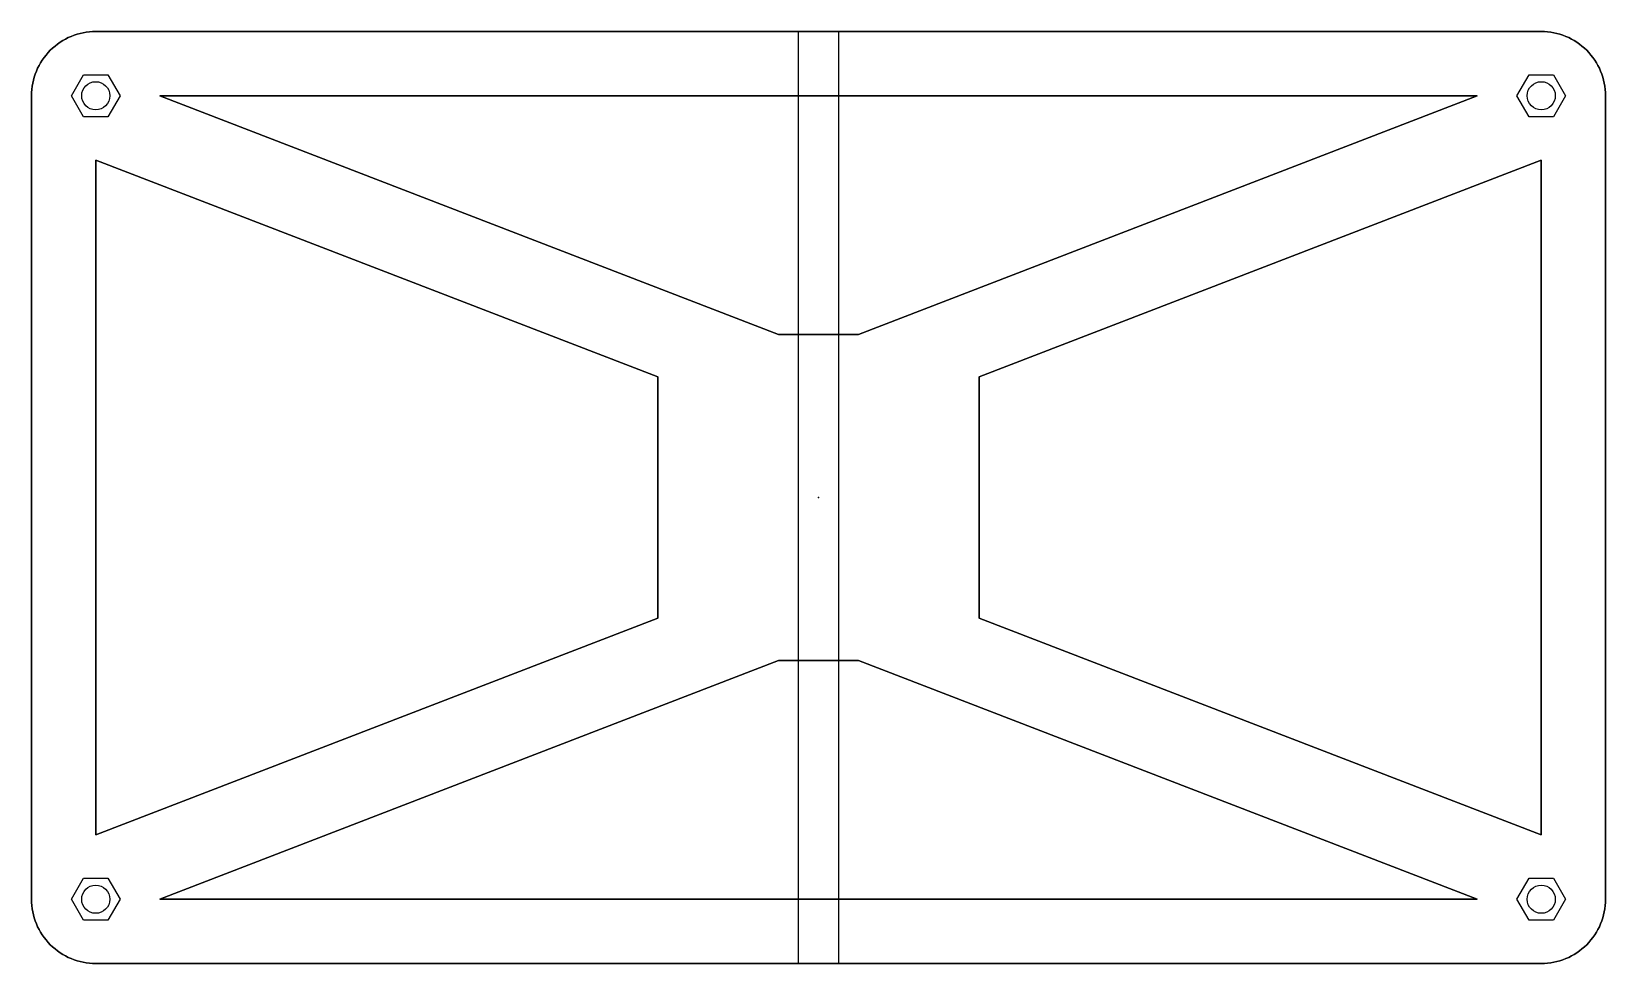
# Model space of a CAD drawing. Header units: millimetres. Extents: x -98 to 98, y -58 to 58.
import ezdxf

# ---------------------------------------------------------------- set-up
doc = ezdxf.new("R2010")
doc.units = ezdxf.units.MM
doc.layers.get('0').update_dxf_attribs({"linetype": 'CONTINUOUS'})

msp = doc.modelspace()

# ---------------------------------------------------------------- linework, layer by layer
for points in [[(90, 58), (-90, 58, 0.414214), (-98, 50), (-98, -50, 0.414214), (-90, -58), (90, -58, 0.414214), (98, -50), (98, 50, 0.414214)], [(-90, 58), (90, 58, -0.414214), (98, 50), (98, -50, -0.414214), (90, -58), (-90, -58, -0.414214), (-98, -50), (-98, 50, -0.414214)]]:
    msp.add_lwpolyline(points, format="xyb", close=True)
for points in [[(2.5, -58), (-2.5, -58), (-2.5, 58), (2.5, 58)], [(-86.97, 50), (-88.48, 47.38), (-91.52, 47.38), (-93.03, 50), (-91.52, 52.62), (-88.48, 52.62)], [(93.03, 50), (91.52, 47.38), (88.48, 47.38), (86.97, 50), (88.48, 52.62), (91.52, 52.62)], [(82, 50), (5, 20.3), (-5, 20.3), (-82, 50)], [(5, 20.3), (82, 50), (-82, 50), (-5, 20.3)], [(-90, 42), (-20, 15), (-20, -15), (-90, -42)], [(-20, 15), (-90, 42), (-90, -42), (-20, -15)], [(90, -42), (20, -15), (20, 15), (90, 42)], [(20, -15), (90, -42), (90, 42), (20, 15)], [(-82, -50), (-5, -20.3), (5, -20.3), (82, -50)], [(-5, -20.3), (-82, -50), (82, -50), (5, -20.3)], [(-86.97, -50), (-88.48, -52.62), (-91.52, -52.62), (-93.03, -50), (-91.52, -47.38), (-88.48, -47.38)], [(93.03, -50), (91.52, -52.62), (88.48, -52.62), (86.97, -50), (88.48, -47.38), (91.52, -47.38)]]:
    msp.add_lwpolyline(points, close=True)
for centre in [(-90, 50), (90, 50), (-90, -50), (90, -50)]:
    msp.add_circle(centre, 1.75)
msp.add_point((0, 0))

doc.saveas('drawing.dxf')
